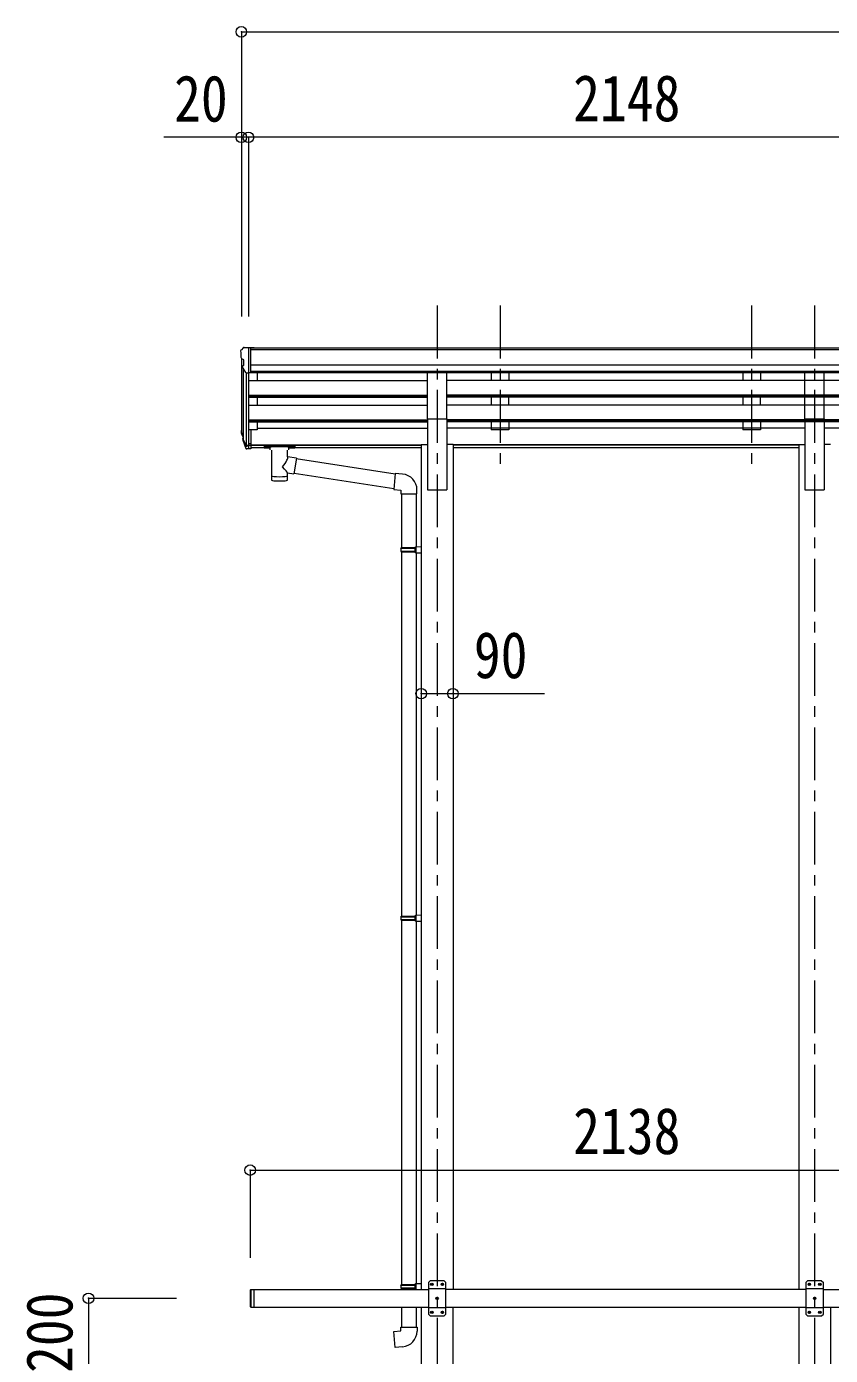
# Model space of a CAD drawing. Units: millimetres at full size, sheet at 1:30. Extents: x -8432 to 8432, y -5820 to 5820.
# Drawn here: x -13 to 2274, y -2823 to 958 of the extents above; entities that cross this region are included whole.
import ezdxf
from ezdxf.enums import TextEntityAlignment as Align

# ---------------------------------------------------------------- set-up
doc = ezdxf.new("R2010")
doc.units = ezdxf.units.MM
doc.header["$LTSCALE"] = 30
doc.header["$PDMODE"] = 32
doc.header["$PDSIZE"] = 30
doc.linetypes.add('CHAIN1', pattern=[8, 5, -1, 1, -1])
for name, color, linetype, lineweight in [('0-1_本体', 5, 'CHAIN1', 9), ('0-3_ELV2', 4, 'Continuous', 9), ('0-6_OTH_LINE', 6, 'Continuous', 9), ('0-9_OUTLINE', 7, 'Continuous', 9)]:
    doc.layers.add(name, color=color, linetype=linetype, lineweight=lineweight)
doc.styles.add('ＭＳ ゴシック', font='')
doc.styles.get('ＭＳ ゴシック').set_extended_font_data('MS Gothic')

msp = doc.modelspace()

# ---------------------------------------------------------------- linework, layer by layer
at = {"layer": '0-1_本体'}
for p, q in [((1155.16, 163.58), (1155.16, -3510.82)), ((1334.16, 163.58), (1334.16, -313.93)), ((2050.16, 163.58), (2050.16, -313.93)), ((2229.16, 163.58), (2229.16, -3510.82))]:
    msp.add_line(p, q, dxfattribs=at)
at = {"layer": '0-3_ELV2'}
for p, q in [((603.07, 43.61), (599, 37.8)), ((606.16, 44.18), (603.83, 44.04)), ((606.16, 44.18), (624.66, 44.18)), ((618.16, 44.18), (618.16, -189.54)), ((624.66, 44.18), (634.66, 44.09)), ((624.66, -27.8), (624.66, 44.18)), ((2749.66, 42.58), (624.66, 42.58)), ((634.66, 42.58), (634.66, 44.09)), ((596.16, 34.81), (596.16, 34.18)), ((598.16, 13.6), (598.16, -189.18)), ((598.69, 13), (604.01, 9.93)), ((604.16, 9.67), (604.16, -6.61)), ((2749.66, 37.36), (624.66, 37.36)), ((610.54, -26.99), (601.53, -11.4)), ((603.13, -14.17), (603.13, -215.89)), ((612.16, -28.33), (612.15, -234.32)), ((618.16, -28.8), (612.95, -28.49)), ((624.66, -27.8), (618.16, -27.8)), ((2759.66, -6.17), (624.66, -6.17)), ((2759.66, -24.02), (624.66, -24.02)), ((1127.66, -27.27), (624.66, -27.27)), ((643.16, -27.27), (643.16, -49.34)), ((1127.66, -158.25), (1127.66, -26.45)), ((1127.66, -26.45), (1182.66, -26.45)), ((1182.66, -158.25), (1182.66, -26.45)), ((2201.66, -27.27), (1182.66, -27.27)), ((1309.16, -27.37), (1309.16, -49.24)), ((1359.16, -27.37), (1359.16, -49.24)), ((2025.16, -27.37), (2025.16, -49.24)), ((2075.16, -27.37), (2075.16, -49.24)), ((2201.66, -158.25), (2201.66, -26.45)), ((2201.66, -26.45), (2256.66, -26.45)), ((2256.66, -158.25), (2256.66, -26.45)), ((2759.66, -27.27), (2256.66, -27.27)), ((618.16, -49.34), (1127.66, -49.34)), ((2201.66, -49.34), (1182.66, -49.34)), ((1359.16, -49.24), (1309.16, -49.24)), ((2075.16, -49.24), (2025.16, -49.24)), ((3454.66, -49.33), (2077.66, -49.33)), ((618.16, -91.21), (1127.66, -91.21)), ((618.16, -92.71), (1127.66, -92.71)), ((618.16, -97.03), (1127.66, -97.03)), ((643.16, -97.03), (643.16, -119.44)), ((2201.66, -91.21), (1182.66, -91.21)), ((2201.66, -92.71), (1182.66, -92.71)), ((2201.66, -97.03), (1182.66, -97.03)), ((1309.16, -97.03), (1309.16, -119.34)), ((1359.16, -119.34), (1359.16, -97.03)), ((2025.16, -97.03), (2025.16, -119.34)), ((2075.16, -119.34), (2075.16, -97.03)), ((3454.66, -91.21), (2077.66, -91.21)), ((3454.66, -92.71), (2077.66, -92.71)), ((3454.66, -97.02), (2077.66, -97.02)), ((618.16, -119.44), (1127.66, -119.44)), ((2201.66, -119.44), (1182.66, -119.44)), ((1359.16, -119.34), (1309.16, -119.34)), ((2075.16, -119.34), (2025.16, -119.34)), ((3454.66, -119.44), (2077.66, -119.44)), ((618.16, -161.32), (1127.66, -161.32)), ((618.16, -162.81), (1127.66, -162.81)), ((618.16, -167.13), (1127.66, -167.13)), ((643.16, -167.13), (643.16, -190.18)), ((643.16, -185.23), (1127.66, -185.23)), ((1127.66, -158.25), (1127.66, -360.82)), ((1127.66, -158.25), (1182.66, -158.25)), ((1182.66, -158.25), (1182.66, -360.82)), ((2201.66, -161.32), (1182.66, -161.32)), ((2201.66, -162.81), (1182.66, -162.81)), ((2201.66, -167.13), (1182.66, -167.13)), ((2201.66, -185.23), (1182.66, -185.23)), ((1309.16, -167.13), (1309.16, -190.18)), ((1359.16, -167.13), (1359.16, -190.18)), ((2025.16, -167.13), (2025.16, -190.18)), ((2075.16, -167.13), (2075.16, -190.18)), ((3454.66, -161.31), (2077.66, -161.31)), ((3454.66, -162.81), (2077.66, -162.81)), ((3454.66, -167.13), (2077.66, -167.13)), ((2201.66, -158.25), (2201.66, -360.82)), ((2201.66, -158.25), (2256.66, -158.25)), ((2256.66, -158.25), (2256.66, -360.82)), ((2741.16, -185.23), (2256.66, -185.23)), ((599.25, -203.73), (603.13, -211.68)), ((599.86, -202.36), (603.13, -209.42)), ((601.57, -215.01), (601.91, -219.41)), ((601.91, -219.41), (610.72, -242.96)), ((602.52, -218.85), (610.72, -235.03)), ((611.73, -233.9), (603.97, -218.49)), ((618.16, -189.54), (618.16, -244.32)), ((624.66, -189.54), (618.16, -189.54)), ((624.66, -189.54), (624.66, -243.58)), ((643.16, -190.18), (624.66, -190.18)), ((1359.16, -190.18), (1309.16, -190.18)), ((2075.16, -190.18), (2025.16, -190.18)), ((618.16, -234.57), (613.03, -234.57)), ((618.16, -236.38), (613.31, -236.38)), ((618.16, -244.32), (613.31, -244.32)), ((624.66, -229.68), (618.16, -229.68)), ((624.66, -234.55), (618.16, -234.55)), ((624.66, -243.58), (618.16, -243.58)), ((624.66, -232.25), (1109.96, -232.25)), ((624.66, -233.64), (1109.96, -233.64)), ((679.66, -241.33), (624.66, -241.33)), ((1109.96, -241.33), (733.66, -241.33)), ((1109.96, -231.82), (1109.96, -2635.82)), ((1109.96, -231.82), (1127.66, -231.82)), ((1200.36, -231.82), (1182.66, -231.82)), ((1200.36, -231.82), (1200.36, -2635.82)), ((2183.96, -232.25), (1200.36, -232.25)), ((2183.96, -233.64), (1200.36, -233.64)), ((2183.96, -241.33), (1200.36, -241.33)), ((2183.96, -231.82), (2183.96, -2635.82)), ((2183.96, -231.82), (2201.66, -231.82)), ((2274.36, -231.82), (2256.66, -231.82)), ((1127.66, -360.82), (1182.66, -360.82)), ((2201.66, -360.82), (2256.66, -360.82)), ((623.16, -2637.82), (623.16, -2683.82)), ((625.16, -2635.82), (625.16, -2685.82)), ((633.16, -2635.82), (633.16, -2685.82)), ((633.16, -2635.82), (1130.16, -2635.82)), ((1135.16, -2610.82), (1130.16, -2615.82)), ((1130.16, -2615.82), (1130.16, -2705.82)), ((1180.16, -2633.52), (1130.16, -2633.52)), ((1175.16, -2610.82), (1135.16, -2610.82)), ((1138.9, -2620.4), (1138.06, -2620.4)), ((1141.42, -2621.24), (1142.26, -2621.24)), ((1168.9, -2620.4), (1168.06, -2620.4)), ((1171.42, -2621.24), (1172.26, -2621.24)), ((1175.16, -2610.82), (1180.16, -2615.82)), ((1180.16, -2705.82), (1180.16, -2615.82)), ((2204.16, -2635.82), (1180.16, -2635.82)), ((2209.16, -2610.82), (2204.16, -2615.82)), ((2204.16, -2615.82), (2204.16, -2705.82)), ((2254.16, -2633.52), (2204.16, -2633.52)), ((2249.16, -2610.82), (2209.16, -2610.82)), ((2212.9, -2620.4), (2212.06, -2620.4)), ((2215.42, -2621.24), (2216.26, -2621.24)), ((2242.9, -2620.4), (2242.06, -2620.4)), ((2245.42, -2621.24), (2246.26, -2621.24)), ((2249.16, -2610.82), (2254.16, -2615.82)), ((2254.16, -2705.82), (2254.16, -2615.82)), ((2254.16, -2635.82), (2751.16, -2635.82)), ((623.16, -2683.82), (625.16, -2685.82)), ((1153.9, -2660.4), (1153.06, -2660.4)), ((1156.42, -2661.24), (1157.26, -2661.24)), ((2227.9, -2660.4), (2227.06, -2660.4)), ((2230.42, -2661.24), (2231.26, -2661.24)), ((625.16, -2685.82), (633.16, -2685.82)), ((633.16, -2685.82), (1130.16, -2685.82)), ((1110.16, -2685.82), (1110.16, -3410.82)), ((1180.16, -2688.12), (1130.16, -2688.12)), ((1135.16, -2710.82), (1130.16, -2705.82)), ((1135.16, -2710.82), (1175.16, -2710.82)), ((1138.9, -2700.4), (1138.06, -2700.4)), ((1141.42, -2701.24), (1142.26, -2701.24)), ((1168.9, -2700.4), (1168.06, -2700.4)), ((1171.42, -2701.24), (1172.26, -2701.24)), ((1175.16, -2710.82), (1180.16, -2705.82)), ((1180.16, -2685.82), (2204.16, -2685.82)), ((1200.16, -2685.82), (1200.16, -3410.82)), ((2184.16, -2685.82), (2184.16, -3410.82)), ((2254.16, -2688.12), (2204.16, -2688.12)), ((2209.16, -2710.82), (2204.16, -2705.82)), ((2209.16, -2710.82), (2249.16, -2710.82)), ((2212.9, -2700.4), (2212.06, -2700.4)), ((2215.42, -2701.24), (2216.26, -2701.24)), ((2242.9, -2700.4), (2242.06, -2700.4)), ((2245.42, -2701.24), (2246.26, -2701.24)), ((2249.16, -2710.82), (2254.16, -2705.82)), ((2254.16, -2685.82), (2751.16, -2685.82)), ((2274.16, -2685.82), (2274.16, -3410.82))]:
    msp.add_line(p, q, dxfattribs=at)
for points in [[(623.16, -2637.82), (625.16, -2635.82), (633.16, -2635.82)], [(1138.06, -2620.4), (1138.06, -2621.24), (1138.9, -2621.24)], [(1140.58, -2619.56), (1140.58, -2618.72), (1139.74, -2618.72), (1139.74, -2619.56)], [(1139.74, -2622.08), (1139.74, -2622.92), (1140.58, -2622.92), (1140.58, -2622.08)], [(1142.26, -2621.24), (1142.26, -2620.4), (1141.42, -2620.4)], [(1168.06, -2620.4), (1168.06, -2621.24), (1168.9, -2621.24)], [(1170.58, -2619.56), (1170.58, -2618.72), (1169.74, -2618.72), (1169.74, -2619.56)], [(1169.74, -2622.08), (1169.74, -2622.92), (1170.58, -2622.92), (1170.58, -2622.08)], [(1172.26, -2621.24), (1172.26, -2620.4), (1171.42, -2620.4)], [(2212.06, -2620.4), (2212.06, -2621.24), (2212.9, -2621.24)], [(2214.58, -2619.56), (2214.58, -2618.72), (2213.74, -2618.72), (2213.74, -2619.56)], [(2213.74, -2622.08), (2213.74, -2622.92), (2214.58, -2622.92), (2214.58, -2622.08)], [(2216.26, -2621.24), (2216.26, -2620.4), (2215.42, -2620.4)], [(2242.06, -2620.4), (2242.06, -2621.24), (2242.9, -2621.24)], [(2244.58, -2619.56), (2244.58, -2618.72), (2243.74, -2618.72), (2243.74, -2619.56)], [(2243.74, -2622.08), (2243.74, -2622.92), (2244.58, -2622.92), (2244.58, -2622.08)], [(2246.26, -2621.24), (2246.26, -2620.4), (2245.42, -2620.4)], [(1153.06, -2660.4), (1153.06, -2661.24), (1153.9, -2661.24)], [(1155.58, -2659.56), (1155.58, -2658.72), (1154.74, -2658.72), (1154.74, -2659.56)], [(1154.74, -2662.08), (1154.74, -2662.92), (1155.58, -2662.92), (1155.58, -2662.08)], [(1157.26, -2661.24), (1157.26, -2660.4), (1156.42, -2660.4)], [(2227.06, -2660.4), (2227.06, -2661.24), (2227.9, -2661.24)], [(2229.58, -2659.56), (2229.58, -2658.72), (2228.74, -2658.72), (2228.74, -2659.56)], [(2228.74, -2662.08), (2228.74, -2662.92), (2229.58, -2662.92), (2229.58, -2662.08)], [(2231.26, -2661.24), (2231.26, -2660.4), (2230.42, -2660.4)], [(1138.06, -2700.4), (1138.06, -2701.24), (1138.9, -2701.24)], [(1140.58, -2699.56), (1140.58, -2698.72), (1139.74, -2698.72), (1139.74, -2699.56)], [(1139.74, -2702.08), (1139.74, -2702.92), (1140.58, -2702.92), (1140.58, -2702.08)], [(1142.26, -2701.24), (1142.26, -2700.4), (1141.42, -2700.4)], [(1168.06, -2700.4), (1168.06, -2701.24), (1168.9, -2701.24)], [(1170.58, -2699.56), (1170.58, -2698.72), (1169.74, -2698.72), (1169.74, -2699.56)], [(1169.74, -2702.08), (1169.74, -2702.92), (1170.58, -2702.92), (1170.58, -2702.08)], [(1172.26, -2701.24), (1172.26, -2700.4), (1171.42, -2700.4)], [(2212.06, -2700.4), (2212.06, -2701.24), (2212.9, -2701.24)], [(2214.58, -2699.56), (2214.58, -2698.72), (2213.74, -2698.72), (2213.74, -2699.56)], [(2213.74, -2702.08), (2213.74, -2702.92), (2214.58, -2702.92), (2214.58, -2702.08)], [(2216.26, -2701.24), (2216.26, -2700.4), (2215.42, -2700.4)], [(2242.06, -2700.4), (2242.06, -2701.24), (2242.9, -2701.24)], [(2244.58, -2699.56), (2244.58, -2698.72), (2243.74, -2698.72), (2243.74, -2699.56)], [(2243.74, -2702.08), (2243.74, -2702.92), (2244.58, -2702.92), (2244.58, -2702.08)], [(2246.26, -2701.24), (2246.26, -2700.4), (2245.42, -2700.4)]]:
    msp.add_lwpolyline(points, dxfattribs=at)
for centre in [(1140.16, -2620.82), (1170.16, -2620.82), (2214.16, -2620.82), (2244.16, -2620.82), (1155.16, -2660.82), (2229.16, -2660.82), (1140.16, -2700.82), (1170.16, -2700.82), (2214.16, -2700.82), (2244.16, -2700.82)]:
    msp.add_circle(centre, 3.5, dxfattribs=at)
for centre, radius, start, end in [((603.89, 43.04), 1, 93.5, 145), ((599.16, 34.81), 3, 93, 180), ((798.16, 34.18), 202, 180, 184.94904), ((603.06, 17.37), 6.18, 185.7035, 224.99897), ((603.86, 9.67), 0.3, 0, 60), ((604.13, -9.9), 3, 94.7167, 210), ((603.86, -6.61), 0.3, 274.7167, 0), ((613.13, -25.49), 3, 210, 266.5), ((627.34, -194.62), 29.53, 186.50806, 197.98144), ((628.75, -192.86), 30.41, 187.1552, 198.19734), ((1138.9, -2619.56), 0.84, 270, 0), ((1138.9, -2622.08), 0.84, 0, 90), ((1141.42, -2619.56), 0.84, 180, 270), ((1141.42, -2622.08), 0.84, 90, 180), ((1168.9, -2619.56), 0.84, 270, 0), ((1168.9, -2622.08), 0.84, 0, 90), ((1171.42, -2619.56), 0.84, 180, 270), ((1171.42, -2622.08), 0.84, 90, 180), ((2212.9, -2619.56), 0.84, 270, 0), ((2212.9, -2622.08), 0.84, 0, 90), ((2215.42, -2619.56), 0.84, 180, 270), ((2215.42, -2622.08), 0.84, 90, 180), ((2242.9, -2619.56), 0.84, 270, 0), ((2242.9, -2622.08), 0.84, 0, 90), ((2245.42, -2619.56), 0.84, 180, 270), ((2245.42, -2622.08), 0.84, 90, 180), ((1153.9, -2659.56), 0.84, 270, 0), ((1153.9, -2662.08), 0.84, 0, 90), ((1156.42, -2659.56), 0.84, 180, 270), ((1156.42, -2662.08), 0.84, 90, 180), ((2227.9, -2659.56), 0.84, 270, 0), ((2227.9, -2662.08), 0.84, 0, 90), ((2230.42, -2659.56), 0.84, 180, 270), ((2230.42, -2662.08), 0.84, 90, 180), ((1138.9, -2699.56), 0.84, 270, 0), ((1138.9, -2702.08), 0.84, 0, 90), ((1141.42, -2699.56), 0.84, 180, 270), ((1141.42, -2702.08), 0.84, 90, 180), ((1168.9, -2699.56), 0.84, 270, 0), ((1168.9, -2702.08), 0.84, 0, 90), ((1171.42, -2699.56), 0.84, 180, 270), ((1171.42, -2702.08), 0.84, 90, 180), ((2212.9, -2699.56), 0.84, 270, 0), ((2212.9, -2702.08), 0.84, 0, 90), ((2215.42, -2699.56), 0.84, 180, 270), ((2215.42, -2702.08), 0.84, 90, 180), ((2242.9, -2699.56), 0.84, 270, 0), ((2242.9, -2702.08), 0.84, 0, 90), ((2245.42, -2699.56), 0.84, 180, 270), ((2245.42, -2702.08), 0.84, 90, 180)]:
    msp.add_arc(centre, radius, start, end, dxfattribs=at)
for centre, major_axis, ratio, start_param, end_param in [((686.81, -195.05), (-89.06, 1.43), 0.57596, 6.1962358, 6.3678173), ((686.02, -188.37), (87.93, 4.42), 0.541684, 3.0659337, 3.2228513), ((602.87, -215.01), (1.3, 0), 0.90356, 1.3700892, 3.347195), ((688.79, -198.82), (-89.07, 0), 0.90356, 0.2056023, 0.2515348), ((688.08, -194.95), (-88.05, 0), 0.90356, 0.2662965, 0.3003836), ((613.31, -233.67), (-3, 0), 0.90356, 0.5235988, 1.5707963), ((613.31, -241.61), (3, 0), 0.90356, 3.6651914, 4.712389), ((613.03, -233.22), (-1.5, 0), 0.90356, 0.5235988, 1.5707963)]:
    msp.add_ellipse(centre, major_axis=major_axis, ratio=ratio, start_param=start_param, end_param=end_param, dxfattribs=at)
at = {"layer": '0-6_OTH_LINE'}
for p, q in [((598.16, 942.58), (598.16, 133)), ((598.16, 942.58), (5650.16, 942.58)), ((598.16, 642.58), (377.21, 642.58)), ((598.16, 642.58), (598.16, 133)), ((618.16, 642.58), (598.16, 642.58)), ((618.16, 642.58), (618.16, 133)), ((2766.16, 642.58), (618.16, 642.58)), ((1109.96, -940.37), (1199.96, -940.37)), ((1199.96, -940.37), (1460.46, -940.37)), ((623.16, -2296.07), (623.16, -2546.07)), ((623.16, -2296.07), (2761.16, -2296.07)), ((163.16, -2660.82), (413.16, -2660.82)), ((163.16, -2660.82), (163.16, -2860.82))]:
    msp.add_line(p, q, dxfattribs=at)
for p in [(598.16, 942.58), (598.16, 642.58), (618.16, 642.58), (1109.96, -940.37), (1199.96, -940.37), (623.16, -2296.07), (163.16, -2660.82)]:
    msp.add_point(p, dxfattribs=at)
at = {"layer": '0-9_OUTLINE'}
for p, q in [((663.16, -234.42), (663.16, -240.18)), ((665.16, -233.76), (748.16, -233.76)), ((665.16, -235.93), (748.16, -235.93)), ((665.16, -240.84), (679.66, -240.84)), ((679.66, -246.49), (679.66, -239.94)), ((683.76, -247.41), (683.74, -332.85)), ((729.56, -266.15), (729.56, -247.41)), ((733.66, -246.49), (733.66, -239.94)), ((733.66, -240.84), (748.16, -240.84)), ((750.16, -234.42), (750.16, -240.18)), ((754.78, -270.06), (729.56, -266.14)), ((754.78, -270.06), (747.76, -315.32)), ((1035.77, -315.71), (754.47, -272.07)), ((729.58, -332.85), (729.56, -312.18)), ((729.56, -312.49), (747.76, -315.32)), ((1032.1, -357.65), (748.03, -313.57)), ((1056.77, -315.67), (1035.93, -313.85)), ((1051.85, -371.42), (1097.85, -371.42)), ((1053.96, -371.42), (1053.96, -524.89)), ((1095.96, -371.42), (1095.96, -522.33)), ((1097.85, -371.42), (1097.85, -360.5)), ((1051.96, -526.89), (1052.96, -524.89)), ((1051.96, -526.89), (1095.96, -526.89)), ((1051.96, -526.89), (1051.96, -534.89)), ((1052.96, -524.89), (1095.96, -524.89)), ((1091.48, -526.89), (1091.05, -524.89)), ((1093.96, -522.39), (1109.96, -521.92)), ((1093.96, -524.39), (1093.96, -522.39)), ((1093.96, -524.39), (1095.96, -524.39)), ((1109.96, -521.92), (1109.96, -539.86)), ((1051.96, -534.89), (1095.96, -534.89)), ((1051.96, -534.89), (1052.96, -536.89)), ((1052.96, -536.89), (1095.96, -536.89)), ((1053.96, -536.89), (1053.96, -1573.07)), ((1093.96, -539.39), (1093.96, -537.39)), ((1093.96, -539.39), (1109.96, -539.86)), ((1095.96, -539.45), (1095.96, -1570.52)), ((1051.96, -1575.07), (1052.96, -1573.07)), ((1051.96, -1575.07), (1095.96, -1575.07)), ((1051.96, -1575.07), (1051.96, -1583.07)), ((1051.96, -1583.07), (1095.96, -1583.07)), ((1051.96, -1583.07), (1052.96, -1585.07)), ((1052.96, -1573.07), (1095.96, -1573.07)), ((1052.96, -1585.07), (1095.96, -1585.07)), ((1053.96, -1585.07), (1053.96, -2621.26)), ((1091.48, -1575.07), (1091.05, -1573.07)), ((1093.96, -1570.57), (1109.96, -1570.1)), ((1093.96, -1572.57), (1093.96, -1570.57)), ((1093.96, -1572.57), (1095.96, -1572.57)), ((1093.96, -1587.57), (1093.96, -1585.57)), ((1093.96, -1587.57), (1109.96, -1588.05)), ((1095.96, -1587.63), (1095.96, -2618.7)), ((1109.96, -1570.1), (1109.96, -1588.05)), ((1051.96, -2623.26), (1052.96, -2621.26)), ((1051.96, -2623.26), (1095.96, -2623.26)), ((1051.96, -2623.26), (1051.96, -2631.26)), ((1051.96, -2631.26), (1095.96, -2631.26)), ((1051.96, -2631.26), (1052.96, -2633.26)), ((1052.96, -2621.26), (1095.96, -2621.26)), ((1052.96, -2633.26), (1095.96, -2633.26)), ((1053.96, -2633.26), (1053.96, -2635.82)), ((1091.48, -2623.26), (1091.05, -2621.26)), ((1093.96, -2618.76), (1109.96, -2618.29)), ((1093.96, -2620.76), (1093.96, -2618.76)), ((1093.96, -2620.76), (1095.96, -2620.76)), ((1093.96, -2635.76), (1093.96, -2633.76)), ((1093.96, -2635.76), (1095.96, -2635.82)), ((1109.96, -2618.29), (1109.96, -2635.82)), ((1053.96, -2685.82), (1053.96, -2743.26)), ((1095.96, -2685.82), (1095.96, -2743.26)), ((1051.96, -2743.26), (1097.96, -2743.26)), ((1051.96, -2753.26), (1051.96, -2743.26)), ((1097.96, -2743.26), (1097.96, -2754.18))]:
    msp.add_line(p, q, dxfattribs=at)
for points in [[(663.16, -234.42), (663.2, -234.22), (663.28, -234.09), (663.38, -233.99), (663.48, -233.93), (663.6, -233.89), (663.89, -233.83), (664.38, -233.78), (664.93, -233.76), (665.16, -233.76)], [(663.16, -240.18), (663.2, -240.37), (663.28, -240.51), (663.38, -240.6), (663.48, -240.66), (663.6, -240.71), (663.89, -240.77), (664.38, -240.82), (664.93, -240.84), (665.16, -240.84)], [(748.16, -233.76), (748.51, -233.76), (749.04, -233.79), (749.49, -233.84), (749.8, -233.91), (749.96, -234.01), (750.08, -234.15), (750.15, -234.33), (750.16, -234.42)], [(748.16, -240.84), (748.51, -240.84), (749.04, -240.81), (749.49, -240.76), (749.8, -240.68), (749.96, -240.59), (750.08, -240.45), (750.15, -240.27), (750.16, -240.18)], [(1035.93, -313.85), (1031.93, -359.67), (1051.85, -361.42), (1051.85, -371.42)], [(1091.48, -526.89), (1091.48, -534.89), (1091.05, -536.89)], [(1093.96, -537.39), (1095.96, -537.39), (1095.96, -524.39)], [(1091.48, -1575.07), (1091.48, -1583.07), (1091.05, -1585.07)], [(1093.96, -1585.57), (1095.96, -1585.57), (1095.96, -1572.57)], [(1091.48, -2623.26), (1091.48, -2631.26), (1091.05, -2633.26)], [(1093.96, -2633.76), (1095.96, -2633.76), (1095.96, -2620.76)], [(1056.88, -2799.01), (1036.05, -2800.83), (1032.04, -2755.01), (1051.96, -2753.26)]]:
    msp.add_lwpolyline(points, dxfattribs=at)
for centre, start, end in [((1052.85, -360.5), 0, 85), ((1052.96, -2754.18), 275, 0)]:
    msp.add_arc(centre, 45, start, end, dxfattribs=at)
for centre, major_axis, ratio, start_param, end_param in [((665.16, -236.15), (2, 0), 0.109601, 1.5707963, 3.1415927), ((706.66, -239.94), (27, 0), 0.070066, 6.2831853, 9.424778), ((717.66, -243.92), (16, 0), 0.361356, 6.2636979, 6.2831853), ((748.16, -236.15), (2, 0), 0.109601, 0, 1.5707963), ((706.66, -292.69), (-22.81, -26.62), 0.234429, 1.6855472, 3.1268519), ((709.21, -290.05), (20.32, -22.25), 0.045535, 0.0389954, 1.3075346), ((706.66, -332.85), (22.92, 0), 0.101955, 3.1415499, 6.2833984), ((706.66, -320.41), (22.91, 0), 0.122865, 3.1415927, 6.2831853)]:
    msp.add_ellipse(centre, major_axis=major_axis, ratio=ratio, start_param=start_param, end_param=end_param, dxfattribs=at)

# ---------------------------------------------------------------- texts
at = {"layer": '0-6_OTH_LINE', "color": 7, "style": 'ＭＳ ゴシック', "width": 0.85}
for s, p in [('20', (406.68, 647.56)), ('2148', (1542.16, 648.58)), ('90', (1259.56, -935.92)), ('2138', (1542.16, -2290.07))]:
    msp.add_text(s, height=132, dxfattribs=at).set_placement(p, align=Align.BOTTOM_LEFT)
msp.add_text('200', height=132, rotation=90, dxfattribs=at).set_placement((157.16, -2873.32), align=Align.BOTTOM_LEFT)

doc.saveas('drawing.dxf')
